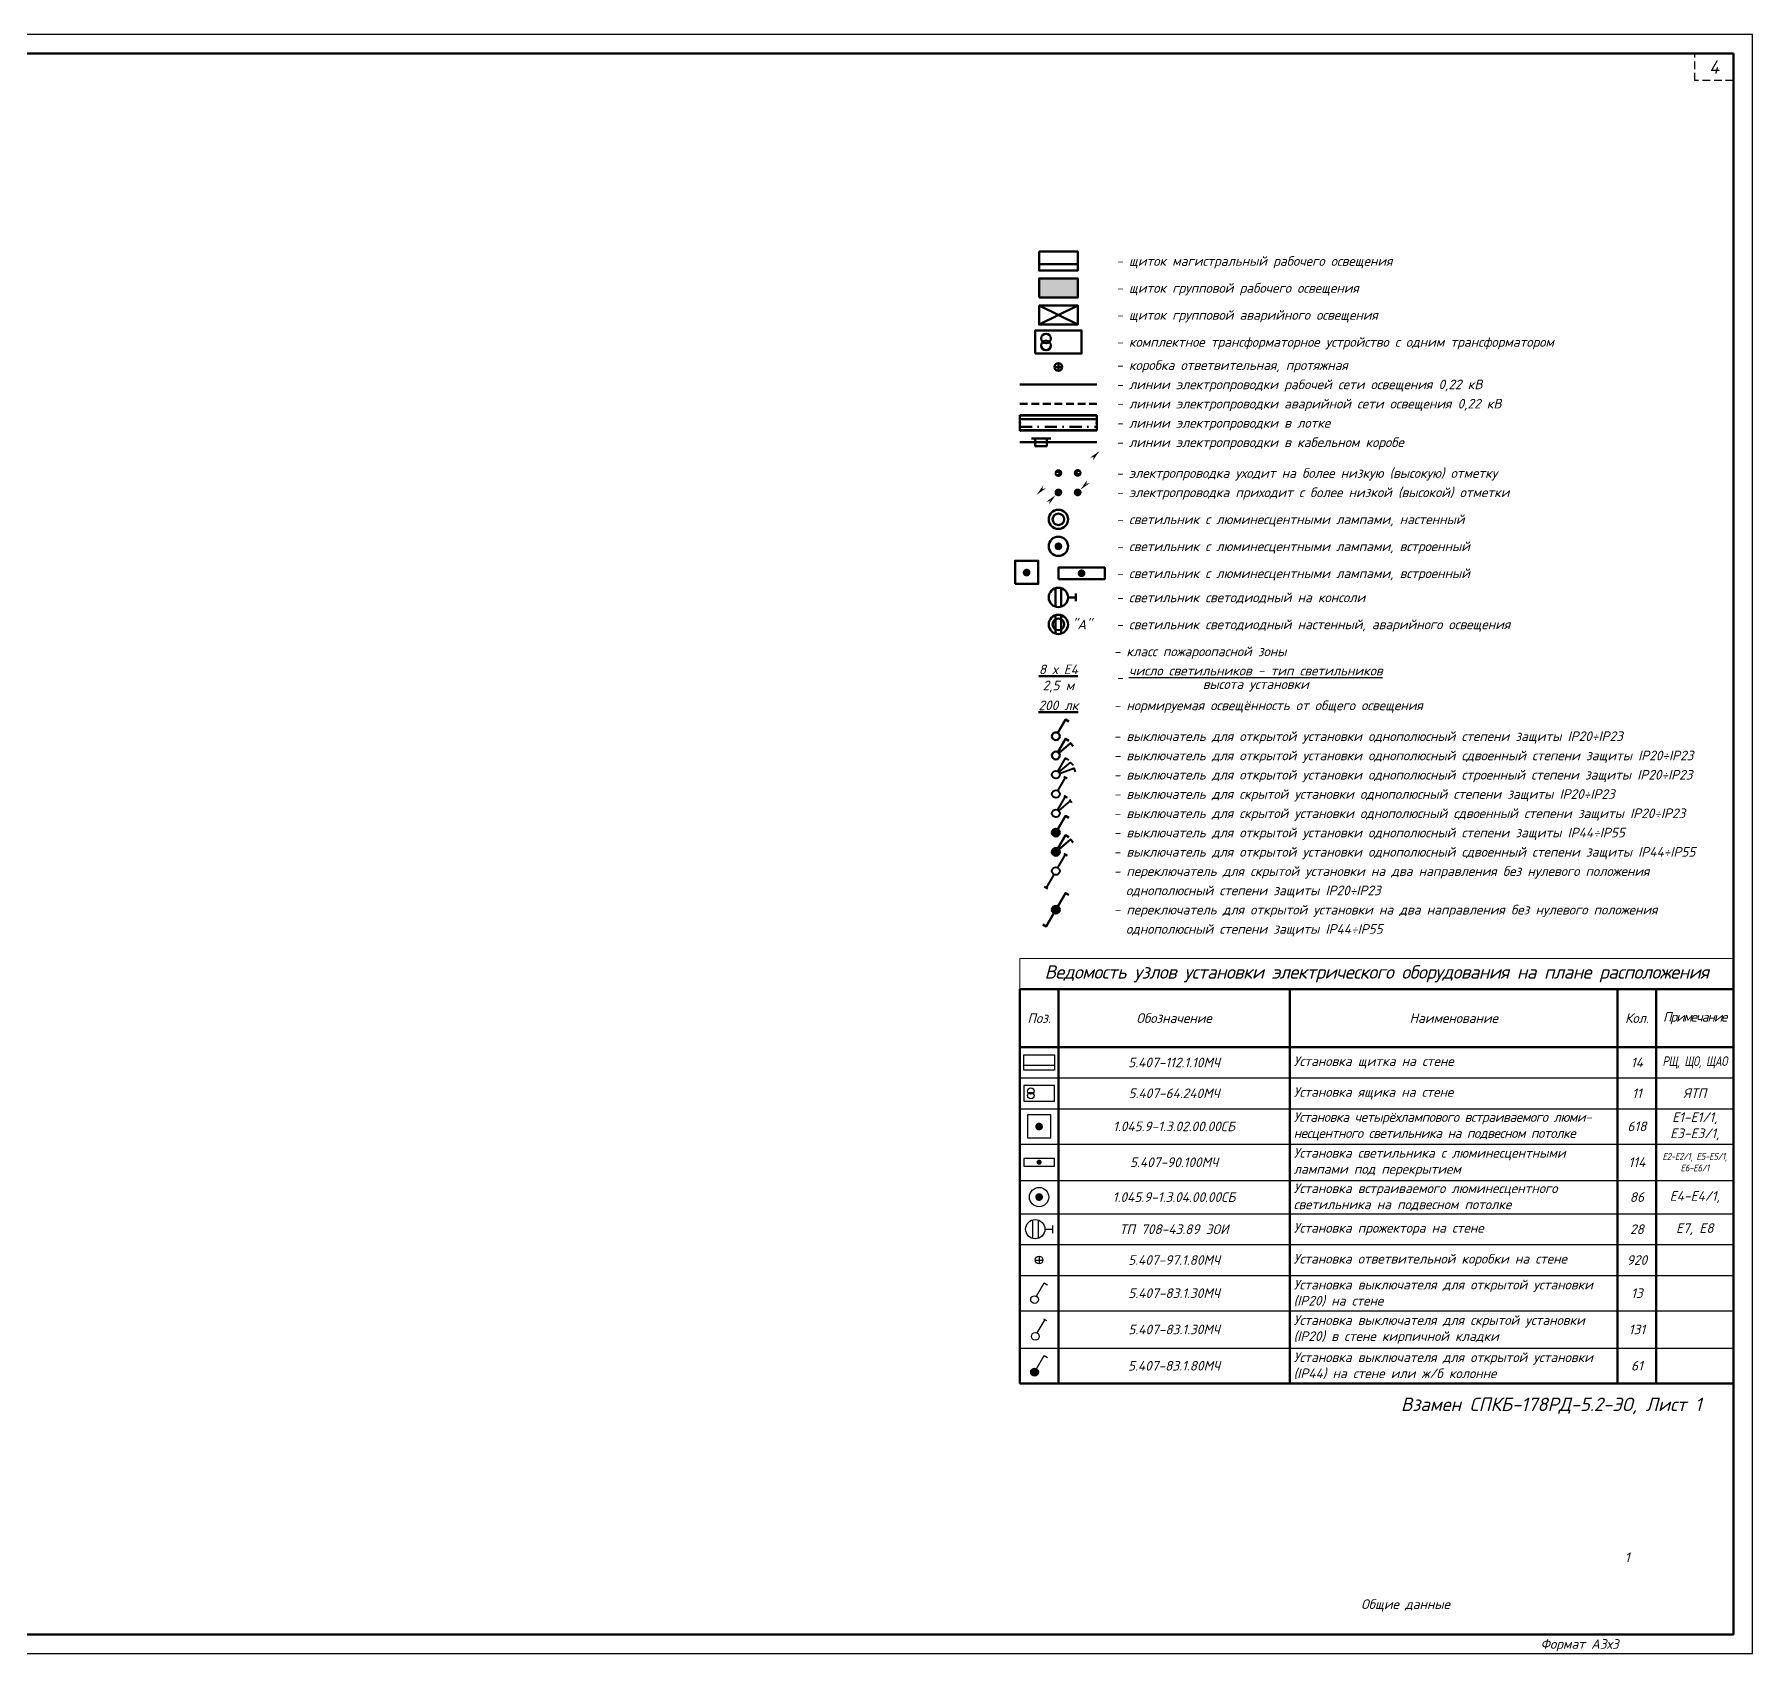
# Model space of a CAD drawing. Header units: millimetres. Extents: x 0 to 891, y -360 to 420.
# Drawn here: x 445.5 to 891, y 0 to 420 of the extents above; entities that cross this region are included whole.
import ezdxf
from ezdxf.enums import TextEntityAlignment as Align

# ---------------------------------------------------------------- set-up
doc = ezdxf.new("R2010")
doc.units = ezdxf.units.MM
doc.linetypes.add('JIS_02_2.0', pattern=[3, 2, -1])
doc.linetypes.add('штрихпунктирная2', pattern=[12.7, 6.35, -3.175, 0, -3.175])
doc.layers.add('Рамка', color=7, linetype='Continuous')
doc.layers.add('ЭС', color=7, linetype='Continuous')
doc.styles.add('2.5', font='isocpeui.ttf', dxfattribs={"height": 2.5})
doc.styles.add('3.5', font='isocpeui.ttf', dxfattribs={"height": 3.5})

# ---------------------------------------------------------------- blocks, each defined once
blk = doc.blocks.new('Щиток групповой рабочего освещения')
at = {"linetype": 'ByBlock', "lineweight": -2}
h = blk.add_hatch(color=0, dxfattribs=at)
h.dxf.hatch_style = 1
h.paths.add_polyline_path([(-5, 2.5), (-5, -2.5), (5, -2.5), (5, 2.5)])
at = {"color": 0, "linetype": 'ByBlock', "lineweight": -2}
blk.add_lwpolyline([(-5, -2.5), (5, -2.5), (5, 2.5), (-5, 2.5)], close=True, dxfattribs=at)
blk = doc.blocks.new('Щиток групповой аварийного освещения')
at = {"color": 0, "linetype": 'ByBlock', "lineweight": -2}
blk.add_lwpolyline([(-5, 2.5), (5, 2.5), (5, -2.5), (-5, -2.5)], close=True, dxfattribs=at)
for points in [[(-5, 2.5), (5, -2.5)], [(5, 2.5), (-5, -2.5)]]:
    blk.add_lwpolyline(points, dxfattribs=at)
blk = doc.blocks.new('Щиток магистральный рабочего освещения')
at = {"color": 0, "linetype": 'ByBlock', "lineweight": -2}
blk.add_line((-5, -0.83), (5, -0.83), dxfattribs=at)
blk.add_lwpolyline([(-5, 2.5), (5, 2.5), (5, -2.5), (-5, -2.5)], close=True, dxfattribs=at)
blk = doc.blocks.new('Комплектное трансформаторное устройство с одним трансформатором')
at = {"color": 0, "lineweight": -2}
blk.add_lwpolyline([(-6, -3), (6, -3), (6, 3), (-6, 3)], close=True, dxfattribs=at)
for centre in [(-3.2, 0.9), (-3.2, -0.9)]:
    blk.add_circle(centre, 1.25, dxfattribs=at)
blk = doc.blocks.new('Коробка ответвительная')
at = {"color": 0, "linetype": 'ByBlock', "lineweight": -2}
for points in [[(-1, 0), (1, 0)], [(0, 1), (0, -1)]]:
    blk.add_lwpolyline(points, dxfattribs=at)
blk.add_circle((0, 0), 1, dxfattribs=at)
blk = doc.blocks.new('*U28')
at = {"color": 0, "linetype": 'ByBlock', "lineweight": -2}
for p, q in [((-201, 0), (-201, -29)), ((-201, 0), (-200, 0)), ((-200, 0), (-200, -29)), ((-200, 0), (-199, 0)), ((-199, 0), (199, 0)), ((199, 0), (200, 0)), ((200, 0), (200, -29)), ((200, 0), (201, 0)), ((201, 0), (201, -29)), ((-200, -31), (-200, -2000)), ((-190, -31), (-200, -31)), ((-200, -2000), (-200, -31)), ((-190, -2000), (-190, -31)), ((190, -31), (190, -2000)), ((200, -31), (190, -31)), ((200, -2000), (200, -31)), ((200, -2000), (200, -31)), ((-190, -2000), (-200, -2000)), ((190, -2000), (-190, -2000)), ((200, -2000), (190, -2000))]:
    blk.add_line(p, q, dxfattribs=at)
for centre in [(0, -15), (0, -1985)]:
    blk.add_circle(centre, 3.5, dxfattribs=at)
for centre, radius, start, end in [((-199, -29), 1.75, 180, 233.1301), ((-199, -29), 0.75, 180, 233.1301), ((-201, -31), 0.75, 0, 53.1301), ((-201, -31), 1.75, 0, 53.1301), ((201, -31), 1.75, 126.8699, 180), ((199, -29), 0.75, 306.8699, 360), ((199, -29), 1.75, 306.8699, 360), ((201, -31), 0.75, 126.8699, 180)]:
    blk.add_arc(centre, radius, start, end, dxfattribs=at)
blk = doc.blocks.new('Кабельный короб')
at = {"color": 0, "linetype": 'ByBlock', "lineweight": -2}
blk.add_line((-2.5, 1), (2.5, 1), dxfattribs=at)
blk.add_lwpolyline([(-1.5, 1), (-1.5, -1), (1.5, -1), (1.5, 1)], close=True, dxfattribs=at)
blk = doc.blocks.new('Проводка уходит на более высокую (низкую) отметку')
at = {"color": 0, "linetype": 'ByBlock', "lineweight": -2}
blk.add_lwpolyline([(0.5, 0.02, 1, 1, 1), (-0.5, 0.02, 1, 1, 1), (0.5, 0.02, 1, 1, -1.077739), (0, 0.02, 0, 0, 0), (5.66, 5.68, 0, 0.38, 0), (4.07, 4.33, 0.38, 0, 0), (3.2, 3.95, 0, 0, 0), (4.07, 4.33, 0, 0, 0), (5.66, 5.68, 0, 0.38, 0), (4.31, 4.09, 0.38, 0, 0), (3.94, 3.22, 0, 0, 0)], format="xyseb", dxfattribs=at)
blk = doc.blocks.new('Проводка приходит с более высокой (низкой) отметки')
at = {"color": 0, "linetype": 'ByBlock', "lineweight": -2}
blk.add_lwpolyline([(-5.66, -5.66, 0, 0, 0), (-0.71, -0.71, 0, 0.38, 0), (-2.05, -2.3, 0.38, 0, 0), (-2.43, -3.16, 0, 0, 0), (-2.05, -2.3, 0, 0, 0), (-2.3, -2.05, 0.38, 0, 0), (-3.16, -2.43, 0, 0, 0), (-2.3, -2.05, 0.38, 0, 0), (-0.71, -0.71, 0, 0, 0), (-0.35, -0.35, 1, 1, -0.198912), (-0.5, 0, 1, 1, -1), (0.5, 0, 1, 1, -0.668179), (-0.35, -0.35, 0, 0, 0)], format="xyseb", dxfattribs=at)
blk = doc.blocks.new('Светильник с лампами накаливания встроенный')
at = {"color": 0, "linetype": 'ByBlock', "lineweight": -2, "const_width": 1}
blk.add_lwpolyline([(-0.5, 0, 1), (0.5, 0, 1)], format="xyb", close=True, dxfattribs=at)
at = {"color": 0, "linetype": 'ByBlock', "lineweight": -2}
blk.add_circle((0, 0), 2.5, dxfattribs=at)
blk = doc.blocks.new('Светильник с лампами накаливания настенный')
at = {"color": 0, "linetype": 'ByBlock', "lineweight": -2}
for radius in [2.5, 1.5]:
    blk.add_circle((0, 0), radius, dxfattribs=at)
blk = doc.blocks.new('Светильник с люминесцентными лампами встроенный')
at = {"color": 0, "linetype": 'ByBlock', "lineweight": -2}
blk.add_lwpolyline([(-6, -1.5), (6, -1.5), (6, 1.5), (-6, 1.5)], close=True, dxfattribs=at)
at = {"color": 0, "linetype": 'ByBlock', "lineweight": -2, "const_width": 1}
blk.add_lwpolyline([(-0.5, 0, -1), (0.5, 0, -1)], format="xyb", close=True, dxfattribs=at)
blk = doc.blocks.new('Светильник с люминесцентными лампами встроенный 600х600')
at = {"color": 0, "linetype": 'ByBlock', "lineweight": -2}
blk.add_lwpolyline([(-3, -2.95), (3, -2.95), (3, 3.05), (-3, 3.05)], close=True, dxfattribs=at)
at = {"color": 0, "linetype": 'ByBlock', "lineweight": -2, "const_width": 1}
blk.add_lwpolyline([(-0.5, 0, -1), (0.5, 0, -1)], format="xyb", close=True, dxfattribs=at)
blk = doc.blocks.new('Выключатель для открытой установки однополюсный степени защиты IP20÷IP23')
at = {"color": 0, "linetype": 'ByBlock', "lineweight": -2}
blk.add_lwpolyline([(0.5, 0.87), (2.5, 4.33), (3.37, 3.83)], dxfattribs=at)
blk.add_circle((0, 0), 1, dxfattribs=at)
at = {"style": '2.5'}
blk.add_attdef('1', text='', height=2.5, dxfattribs=at).set_placement((3.5, 6.06), align=Align.MIDDLE_CENTER)
blk = doc.blocks.new('Выключатель для открытой установки однополюсный степени защиты IP44÷IP55')
at = {"color": 0, "linetype": 'ByBlock', "lineweight": -2, "const_width": 1}
blk.add_lwpolyline([(-0.5, 0, 1), (0.5, 0, 1)], format="xyb", close=True, dxfattribs=at)
at = {"color": 0, "linetype": 'ByBlock', "lineweight": -2}
blk.add_lwpolyline([(0.5, 0.87), (2.5, 4.33), (3.37, 3.83)], dxfattribs=at)
blk.add_circle((0, 0), 1, dxfattribs=at)
at = {"style": '2.5'}
blk.add_attdef('1', text='', height=2.5, dxfattribs=at).set_placement((3.5, 6.06), align=Align.MIDDLE_CENTER)
blk = doc.blocks.new('Выключатель для открытой установки однополюсный сдвоенный степени защиты IP44÷IP55')
at = {"color": 0, "linetype": 'ByBlock', "lineweight": -2, "const_width": 1}
blk.add_lwpolyline([(-0.5, 0, 1), (0.5, 0, 1)], format="xyb", close=True, dxfattribs=at)
at = {"color": 0, "linetype": 'ByBlock', "lineweight": -2}
for points in [[(0.5, 0.87), (2.5, 4.33), (3.37, 3.83)], [(0.77, 0.64), (3.83, 3.21), (4.47, 2.45)]]:
    blk.add_lwpolyline(points, dxfattribs=at)
blk.add_circle((0, 0), 1, dxfattribs=at)
at = {"style": '2.5'}
for tag, p in [('1', (3.5, 6.06)), ('2', (5.36, 4.5))]:
    blk.add_attdef(tag, text='', height=2.5, dxfattribs=at).set_placement(p, align=Align.MIDDLE_CENTER)
blk = doc.blocks.new('Переключатель на два направления без нулевого положения однополюсный степени защиты IP44÷IP55')
at = {"color": 0, "linetype": 'ByBlock', "lineweight": -2, "const_width": 1}
blk.add_lwpolyline([(-0.5, 0, 1), (0.5, 0, 1)], format="xyb", close=True, dxfattribs=at)
at = {"color": 0, "linetype": 'ByBlock', "lineweight": -2}
for points in [[(0.5, 0.87), (2.5, 4.33), (3.37, 3.83)], [(-3.37, -3.83), (-2.5, -4.33), (-0.5, -0.87)]]:
    blk.add_lwpolyline(points, dxfattribs=at)
blk.add_circle((0, 0), 1, dxfattribs=at)
at = {"style": '2.5'}
blk.add_attdef('1', text='', height=2.5, dxfattribs=at).set_placement((3.5, 6.06), align=Align.MIDDLE_CENTER)
blk = doc.blocks.new('Выключатель для открытой установки однополюсный сдвоенный степени защиты IP20÷IP23')
at = {"color": 0, "linetype": 'ByBlock', "lineweight": -2}
for points in [[(0.5, 0.87), (2.5, 4.33), (3.37, 3.83)], [(0.77, 0.64), (3.83, 3.21), (4.47, 2.45)]]:
    blk.add_lwpolyline(points, dxfattribs=at)
blk.add_circle((0, 0), 1, dxfattribs=at)
at = {"style": '2.5'}
for tag, p in [('1', (3.5, 6.06)), ('2', (5.36, 4.5))]:
    blk.add_attdef(tag, text='', height=2.5, dxfattribs=at).set_placement(p, align=Align.MIDDLE_CENTER)
blk = doc.blocks.new('Выключатель для открытой установки однополюсный строенный степени защиты IP20÷IP23')
at = {"color": 0, "linetype": 'ByBlock', "lineweight": -2}
for points in [[(0.5, 0.87), (2.5, 4.33), (3.37, 3.83)], [(0.77, 0.64), (3.83, 3.21), (4.47, 2.45)], [(0.94, 0.34), (4.7, 1.71), (5.04, 0.77)]]:
    blk.add_lwpolyline(points, dxfattribs=at)
blk.add_circle((0, 0), 1, dxfattribs=at)
at = {"style": '2.5'}
for tag, p in [('1', (3.5, 6.06)), ('2', (5.36, 4.5)), ('3', (6.58, 2.39))]:
    blk.add_attdef(tag, text='', height=2.5, dxfattribs=at).set_placement(p, align=Align.MIDDLE_CENTER)
blk = doc.blocks.new('EL_LIGHTING_05LED_K')
at = {"color": 0, "linetype": 'ByBlock', "lineweight": -2}
for points in [[(-3.25, 2.38), (-3.25, -2.38)], [(-1.75, 2.38), (-1.75, -2.38)], [(0, 0), (2, 0)], [(2, 1), (2, -1)]]:
    blk.add_lwpolyline(points, dxfattribs=at)
blk.add_circle((-2.5, 0), 2.5, dxfattribs=at)
blk = doc.blocks.new('EL_LIGHTING_03LED')
at = {"color": 0, "linetype": 'ByBlock', "lineweight": -2}
for points in [[(-0.75, 2.38), (-0.75, -2.38)], [(0.75, 2.38), (0.75, -2.38)]]:
    blk.add_lwpolyline(points, dxfattribs=at)
for radius in [2.5, 1.5]:
    blk.add_circle((0, 0), radius, dxfattribs=at)
blk = doc.blocks.new('Переключатель для скрытой установки на два направления без нулевого положения однополюсный степени защиты IP20÷IP23')
at = {"color": 0, "linetype": 'ByBlock', "lineweight": -2}
for points in [[(2.07, 4.58), (2.93, 4.08)], [(0.5, 0.87), (2.5, 4.33)], [(-2.07, -4.58), (-2.93, -4.08)], [(-0.5, -0.87), (-2.5, -4.33)]]:
    blk.add_lwpolyline(points, dxfattribs=at)
blk.add_circle((0, 0), 1, dxfattribs=at)
at = {"style": '2.5'}
blk.add_attdef('1', text='', height=2.5, dxfattribs=at).set_placement((3.5, 6.06), align=Align.MIDDLE_CENTER)
blk = doc.blocks.new('Выключатель для скрытой установки однополюсный сдвоенный степени защиты IP20÷IP23')
at = {"color": 0, "linetype": 'ByBlock', "lineweight": -2}
for p, q in [((2.07, 4.58), (2.93, 4.08)), ((0.5, 0.87), (2.5, 4.33)), ((0.77, 0.64), (3.83, 3.21)), ((3.51, 3.6), (4.15, 2.83))]:
    blk.add_line(p, q, dxfattribs=at)
blk.add_circle((0, 0), 1, dxfattribs=at)
at = {"style": '2.5'}
for tag, p in [('1', (3.5, 6.06)), ('2', (5.36, 4.5))]:
    blk.add_attdef(tag, text='', height=2.5, dxfattribs=at).set_placement(p, align=Align.MIDDLE_CENTER)
blk = doc.blocks.new('Выключатель для скрытой установки однополюсный степени защиты IP20÷IP23')
at = {"color": 0, "linetype": 'ByBlock', "lineweight": -2}
for p, q in [((2.07, 4.58), (2.93, 4.08)), ((0.5, 0.87), (2.5, 4.33))]:
    blk.add_line(p, q, dxfattribs=at)
blk.add_circle((0, 0), 1, dxfattribs=at)
at = {"style": '2.5'}
blk.add_attdef('1', text='', height=2.5, dxfattribs=at).set_placement((3.5, 6.06), align=Align.MIDDLE_CENTER)
blk = doc.blocks.new('*T46')
at = {"layer": 'Defpoints', "color": 8, "linetype": 'ByBlock', "lineweight": 0, "transparency": 16777216}
for p, q in [((0, 0), (185, 0)), ((0, 0), (0, -8)), ((185, 0), (185, -8))]:
    blk.add_line(p, q, dxfattribs=at)
at = {"layer": 'ЭС', "color": 0, "linetype": 'ByBlock', "lineweight": 50, "transparency": 16777216}
for p, q in [((0, -8), (185, -8)), ((0, -8), (0, -110.25)), ((10, -8), (10, -110.25)), ((70, -8), (70, -110.25)), ((155, -8), (155, -110.25)), ((165, -8), (165, -110.25)), ((185, -8), (185, -110.25)), ((0, -23), (185, -23)), ((0, -110.25), (185, -110.25))]:
    blk.add_line(p, q, dxfattribs=at)
at = {"layer": 'ЭС', "color": 0, "linetype": 'ByBlock', "lineweight": 30, "transparency": 16777216}
for p, q in [((0, -31), (185, -31)), ((0, -39), (185, -39)), ((0, -48.17), (185, -48.17)), ((0, -57.58), (185, -57.58)), ((0, -66.25), (185, -66.25)), ((0, -74.25), (185, -74.25)), ((0, -82.25), (185, -82.25)), ((0, -91.42), (185, -91.42)), ((0, -101.09), (185, -101.09))]:
    blk.add_line(p, q, dxfattribs=at)
at = {"layer": 'ЭС', "color": 5, "transparency": 16777216}
for name, p, xscale, yscale, zscale in [('Щиток магистральный рабочего освещения', (5, -27), 0.8, 0.8, 0.8), ('Комплектное трансформаторное устройство с одним трансформатором', (5, -35, 0), 0.6666666666666666, 0.6666666666666666, 0.6666666666666666), ('Светильник с люминесцентными лампами встроенный', (5, -52.88, 0), 0.6666666666666666, 0.6666666666666666, 0.6666666666666666)]:
    blk.add_blockref(name, p, dxfattribs=dict(at, xscale=xscale, yscale=yscale, zscale=zscale))
at = {"layer": 'ЭС', "color": 1, "transparency": 16777216}
for name, p in [('Светильник с люминесцентными лампами встроенный 600х600', (5, -43.63, 0)), ('EL_LIGHTING_05LED_K', (6.5, -70.25, 0)), ('Коробка ответвительная', (5, -78.25, 0)), ('Выключатель для скрытой установки однополюсный степени защиты IP20÷IP23', (4.03, -98.04, 0))]:
    blk.add_blockref(name, p, dxfattribs=at)
at = {"layer": 'ЭС', "color": 5, "transparency": 16777216}
for name, p in [('Светильник с лампами накаливания встроенный', (5, -61.92, 0)), ('Выключатель для открытой установки однополюсный степени защиты IP20÷IP23', (3.82, -88.5, 0)), ('Выключатель для открытой установки однополюсный степени защиты IP44÷IP55', (3.82, -107.33, 0))]:
    blk.add_blockref(name, p, dxfattribs=at)
at = {"layer": 'ЭС', "color": 0, "transparency": 16777216}
for s, insert, char_height, width, attachment_point, style in [('{\\fISOCPEUR|b1|i1|c204|p34;\\T0.95;Ведомость узлов установки электрического оборудования на плане расположения}', (92.5, -4), 3.5, 183, 5, '3.5'), ('Поз.', (5, -15.5), 2.5, 8, 5, '2.5'), ('Обозначение', (40, -15.5), 2.5, 58, 5, '2.5'), ('Наименование', (112.5, -15.5), 2.5, 83, 5, '2.5'), ('Кол.', (160, -15.5), 2.5, 8, 5, '2.5'), ('{\\T0.85;Примечание}', (175, -15.5), 2.5, 18, 5, '2.5'), ('5.407-112.1.10МЧ', (40, -27), 2.5, 58, 5, '2.5'), ('Установка щитка на стене', (71, -27), 2.5, 83, 4, '2.5'), ('14', (160, -27), 2.5, 8, 5, '2.5'), ('{\\W0.8;\\T0.95;РЩ, ЩО, ЩАО}', (175, -27), 2.5, 18, 5, '2.5'), ('5.407-64.240МЧ', (40, -35), 2.5, 58, 5, '2.5'), ('Установка ящика на стене', (71, -35), 2.5, 83, 4, '2.5'), ('11', (160, -35), 2.5, 8, 5, '2.5'), ('ЯТП', (175, -35), 2.5, 18, 5, '2.5'), ('{\\T0.95;Установка четырёхлампового встраиваемого люми- несцентного светильника на подвесном потолке}', (71, -43.58), 2.5, 83, 4, '2.5'), ('Е1-Е1/1, Е3-Е3/1,', (175, -43.58), 2.5, 18, 5, '2.5'), ('1.045.9-1.3.02.00.00СБ', (40, -43.58), 2.5, 58, 5, '2.5'), ('618', (160, -43.58), 2.5, 8, 5, '2.5'), ('5.407-90.100МЧ', (40, -52.88), 2.5, 58, 5, '2.5'), ('Установка светильника с люминесцентными лампами под перекрытием', (71, -52.88), 2.5, 83, 4, '2.5'), ('114', (160, -52.88), 2.5, 8, 5, '2.5'), ('{\\W0.9;\\T0.95;Е2-Е2/1, Е5-Е5/1, Е6-Е6/1}', (175, -52.88), 1.8, 18, 5, '2.5'), ('1.045.9-1.3.04.00.00СБ', (40, -61.92), 2.5, 58, 5, '2.5'), ('Установка встраиваемого люминесцентного светильника на подвесном потолке', (71, -61.92), 2.5, 83, 4, '2.5'), ('86', (160, -61.92), 2.5, 8, 5, '2.5'), ('Е4-Е4/1,', (175, -61.92), 2.5, 18, 5, '2.5'), ('ТП 708-43.89 ЭОИ', (40, -70.25), 2.5, 58, 5, '2.5'), ('Установка прожектора на стене', (71, -70.25), 2.5, 83, 4, '2.5'), ('28', (160, -70.25), 2.5, 8, 5, '2.5'), ('Е7, Е8', (175, -70.25), 2.5, 18, 5, '2.5'), ('5.407-97.1.80МЧ', (40, -78.25), 2.5, 58, 5, '2.5'), ('Установка ответвительной коробки на стене', (71, -78.25), 2.5, 83, 4, '2.5'), ('920', (160, -78.25), 2.5, 8, 5, '2.5'), ('Установка выключателя для открытой установки (IP20) на стене', (71, -86.84), 2.5, 83, 4, '2.5'), ('5.407-83.1.30МЧ', (40, -86.84), 2.5, 58, 5, '2.5'), ('13', (160, -86.84), 2.5, 8, 5, '2.5'), ('Установка выключателя для скрытой установки (IP20) в стене кирпичной кладки', (71, -96.25), 2.5, 83, 4, '2.5'), ('5.407-83.1.30МЧ', (40, -96.25), 2.5, 58, 5, '2.5'), ('131', (160, -96.25), 2.5, 8, 5, '2.5'), ('Установка выключателя для открытой установки (IP44) на стене или ж/б колонне', (71, -105.67), 2.5, 83, 4, '2.5'), ('5.407-83.1.80МЧ', (40, -105.67), 2.5, 58, 5, '2.5'), ('61', (160, -105.67), 2.5, 8, 5, '2.5')]:
    blk.add_mtext(s, dxfattribs=dict(at, insert=insert, char_height=char_height, width=width, attachment_point=attachment_point, style=style))

msp = doc.modelspace()

# ---------------------------------------------------------------- linework, layer by layer
at = {"layer": 'Рамка', "lineweight": 30}
msp.add_lwpolyline([(891, 420), (0, 420), (0, 0), (891, 0)], close=True, dxfattribs=at)
at = {"layer": 'Рамка', "lineweight": 50}
msp.add_lwpolyline([(886, 415), (20, 415), (20, 5), (886, 5)], close=True, dxfattribs=at)
at = {"layer": 'Рамка', "linetype": 'JIS_02_2.0'}
msp.add_lwpolyline([(876, 415), (886, 415), (886, 408), (876, 408)], close=True, dxfattribs=at)
at = {"layer": 'ЭС', "color": 160, "lineweight": 50}
msp.add_lwpolyline([(701, 329.21), (721, 329.21)], dxfattribs=at)
at = {"layer": 'ЭС', "color": 1, "linetype": 'JIS_02_2.0', "lineweight": 50}
msp.add_lwpolyline([(701, 324.21), (721, 324.21)], dxfattribs=at)
at = {"layer": 'ЭС', "color": 1, "lineweight": 50}
for points in [[(701, 320.21), (721, 320.21)], [(701, 314.21), (721, 314.21)]]:
    msp.add_lwpolyline(points, dxfattribs=at)
at = {"layer": 'ЭС', "color": 5, "linetype": 'штрихпунктирная2', "lineweight": 50, "ltscale": 0.5}
msp.add_lwpolyline([(701, 318.21), (721, 318.21)], dxfattribs=at)

# ---------------------------------------------------------------- block references
msp.add_blockref('*T46', (701, 180.34))
at = {"layer": 'ЭС', "color": 1, "lineweight": 50}
for name, p in [('Щиток магистральный рабочего освещения', (711, 361.21)), ('Щиток групповой аварийного освещения', (711, 347.21)), ('Коробка ответвительная', (711, 333.71)), ('EL_LIGHTING_03LED', (711, 266.96))]:
    msp.add_blockref(name, p, dxfattribs=at)
at = {"layer": 'ЭС', "color": 5, "lineweight": 50}
for name, p in [('Щиток групповой рабочего освещения', (711, 354.21)), ('Комплектное трансформаторное устройство с одним трансформатором', (711, 340.21)), ('Светильник с лампами накаливания настенный', (711, 294.21)), ('Светильник с лампами накаливания встроенный', (711, 287.21)), ('Светильник с люминесцентными лампами встроенный 600х600', (702.77, 280.4)), ('Светильник с люминесцентными лампами встроенный', (717, 280.21)), ('EL_LIGHTING_05LED_K', (713.5, 273.96)), ('Выключатель для открытой установки однополюсный степени защиты IP20÷IP23', (710.34, 237.96)), ('Выключатель для открытой установки однополюсный сдвоенный степени защиты IP20÷IP23', (710.34, 232.96)), ('Выключатель для открытой установки однополюсный степени защиты IP44÷IP55', (710.34, 212.96)), ('Выключатель для открытой установки однополюсный сдвоенный степени защиты IP44÷IP55', (710.34, 207.96)), ('Переключатель на два направления без нулевого положения однополюсный степени защиты IP44÷IP55', (710.34, 192.96))]:
    msp.add_blockref(name, p, dxfattribs=at)
at = {"layer": 'ЭС', "color": 3, "lineweight": 50, "xscale": 0.01, "yscale": 0.01, "zscale": 0.01, "rotation": 89.99999999999999}
msp.add_blockref('*U28', (701, 319.21), dxfattribs=at)
at = {"layer": 'ЭС', "color": 6, "lineweight": 50}
msp.add_blockref('Кабельный короб', (706.5, 314.21), dxfattribs=at)
at = {"layer": 'ЭС', "lineweight": 50}
for name, p in [('Проводка уходит на более высокую (низкую) отметку', (716, 306.23)), ('Проводка приходит с более высокой (низкой) отметки', (711, 301.19))]:
    msp.add_blockref(name, p, dxfattribs=at)
at = {"layer": 'ЭС', "lineweight": 50, "rotation": 180}
for name, p in [('Проводка уходит на более высокую (низкую) отметку', (711, 306.23)), ('Проводка приходит с более высокой (низкой) отметки', (716, 301.19))]:
    msp.add_blockref(name, p, dxfattribs=at)
at = {"layer": 'ЭС', "color": 5, "lineweight": 40}
for name, p in [('Выключатель для открытой установки однополюсный строенный степени защиты IP20÷IP23', (710.34, 227.96)), ('Выключатель для скрытой установки однополюсный степени защиты IP20÷IP23', (710.34, 222.96)), ('Выключатель для скрытой установки однополюсный сдвоенный степени защиты IP20÷IP23', (710.34, 217.96)), ('Переключатель для скрытой установки на два направления без нулевого положения однополюсный степени защиты IP20÷IP23', (710.34, 202.96))]:
    msp.add_blockref(name, p, dxfattribs=at)

# ---------------------------------------------------------------- texts
at = {"layer": 'Рамка', "style": '3.5'}
msp.add_text('4', height=3.5, dxfattribs=at).set_placement((881, 411.5), align=Align.MIDDLE_CENTER)
at = {"layer": 'Рамка', "style": '2.5'}
msp.add_text('Формат А3х3', height=2.5, dxfattribs=at).set_placement((836, 2.5), align=Align.MIDDLE_LEFT)
at = {"layer": 'Рамка', "attachment_point": 5}
for s, insert, char_height, width, style in [('Взамен СПКБ-178РД-5.2-ЭО, Лист 1 ', (838.8, 64.26), 3.5, 119.9999, '3.5'), ('1', (858.5, 25), 2.5, 15, '2.5'), ('Общие данные', (801, 12.5), 2.5, 69.9999, '2.5')]:
    msp.add_mtext(s, dxfattribs=dict(at, insert=insert, char_height=char_height, width=width, style=style))
at = {"layer": 'ЭС', "ltscale": 6, "style": '2.5'}
for s, height, p in [('- щиток магистральный рабочего освещения', 2.5, (726, 361.21)), ('- щиток групповой рабочего освещения', 2.5, (726, 354.21)), ('- щиток групповой аварийного освещения', 2.5, (726, 347.21)), ('- коробка ответвительная, протяжная', 2.5, (726, 334.21)), ('- светильник с люминесцентными лампами, встроенный', 2.5, (726, 280.21)), ('- класс пожароопасной зоны', 2.5002, (725.34, 259.96)), ('- нормируемая освещённость от общего освещения', 2.5, (725.34, 245.96)), ('- выключатель для открытой установки однополюсный степени защиты IP20÷IP23', 2.5, (725.34, 237.96)), ('- выключатель для открытой установки однополюсный сдвоенный степени защиты IP20÷IP23', 2.5, (725.34, 232.96)), ('- выключатель для открытой установки однополюсный строенный степени защиты IP20÷IP23', 2.5, (725.34, 227.96)), ('- выключатель для скрытой установки однополюсный степени защиты IP20÷IP23', 2.5, (725.34, 222.96)), ('- выключатель для скрытой установки однополюсный сдвоенный степени защиты IP20÷IP23', 2.5, (725.34, 217.96)), ('- выключатель для открытой установки однополюсный степени защиты IP44÷IP55', 2.5, (725.34, 212.96)), ('- выключатель для открытой установки однополюсный сдвоенный степени защиты IP44÷IP55', 2.5, (725.34, 207.96)), ('- переключатель для скрытой установки на два направления без нулевого положения', 2.5, (725.34, 202.96)), ('  однополюсный степени защиты IP20÷IP23', 2.5, (725.34, 197.96)), ('- переключатель для открытой установки на два направления без нулевого положения', 2.5, (725.34, 192.96)), ('  однополюсный степени защиты IP44÷IP55', 2.5, (725.34, 187.96))]:
    msp.add_text(s, height=height, dxfattribs=at).set_placement(p, align=Align.MIDDLE_LEFT)
at = {"layer": 'ЭС', "style": '2.5'}
for s, p in [('- комплектное трансформаторное устройство с одним трансформатором', (726, 340.21)), ('- линии электропроводки рабочей сети освещения 0,22 кВ', (726, 329.21)), ('- линии электропроводки аварийной сети освещения 0,22 кВ', (726, 324.21)), ('- линии электропроводки в лотке', (726, 319.21)), ('- линии электропроводки в кабельном коробе', (726, 314.21)), ('- электропроводка уходит на более низкую (высокую) отметку', (726, 306.21)), ('- электропроводка приходит с более низкой (высокой) отметки', (726, 301.21)), ('- светильник с люминесцентными лампами, настенный', (726, 294.21)), ('- светильник с люминесцентными лампами, встроенный', (726, 287.21)), ('- светильник светодиодный на консоли', (726, 273.96)), ('- светильник светодиодный настенный, аварийного освещения', (726, 266.96))]:
    msp.add_text(s, height=2.5, dxfattribs=at).set_placement(p, align=Align.MIDDLE_LEFT)
at = {"layer": 'ЭС', "color": 1, "ltscale": 6, "style": '2.5'}
msp.add_text('"А"', height=2.5, dxfattribs=at).set_placement((714.5, 266.94), align=Align.MIDDLE_LEFT)
at = {"layer": 'ЭС', "lineweight": 50, "char_height": 2.5, "attachment_point": 5, "style": '2.5'}
for s, insert in [('{\\L\\C7;8 х E4\\l \\P2,5 м}', (711, 252.92)), ('{\\L\\C7;200 лк}', (711, 245.96))]:
    msp.add_mtext(s, dxfattribs=dict(at, insert=insert))
at = {"layer": 'ЭС', "insert": (726, 253.21), "char_height": 2.5, "width": 80, "attachment_point": 4, "style": '2.5'}
msp.add_mtext('\\A1;{\\C7;- \\Sчисло светильников - тип светильников/высота установки;}', dxfattribs=at)

doc.saveas('drawing.dxf')
